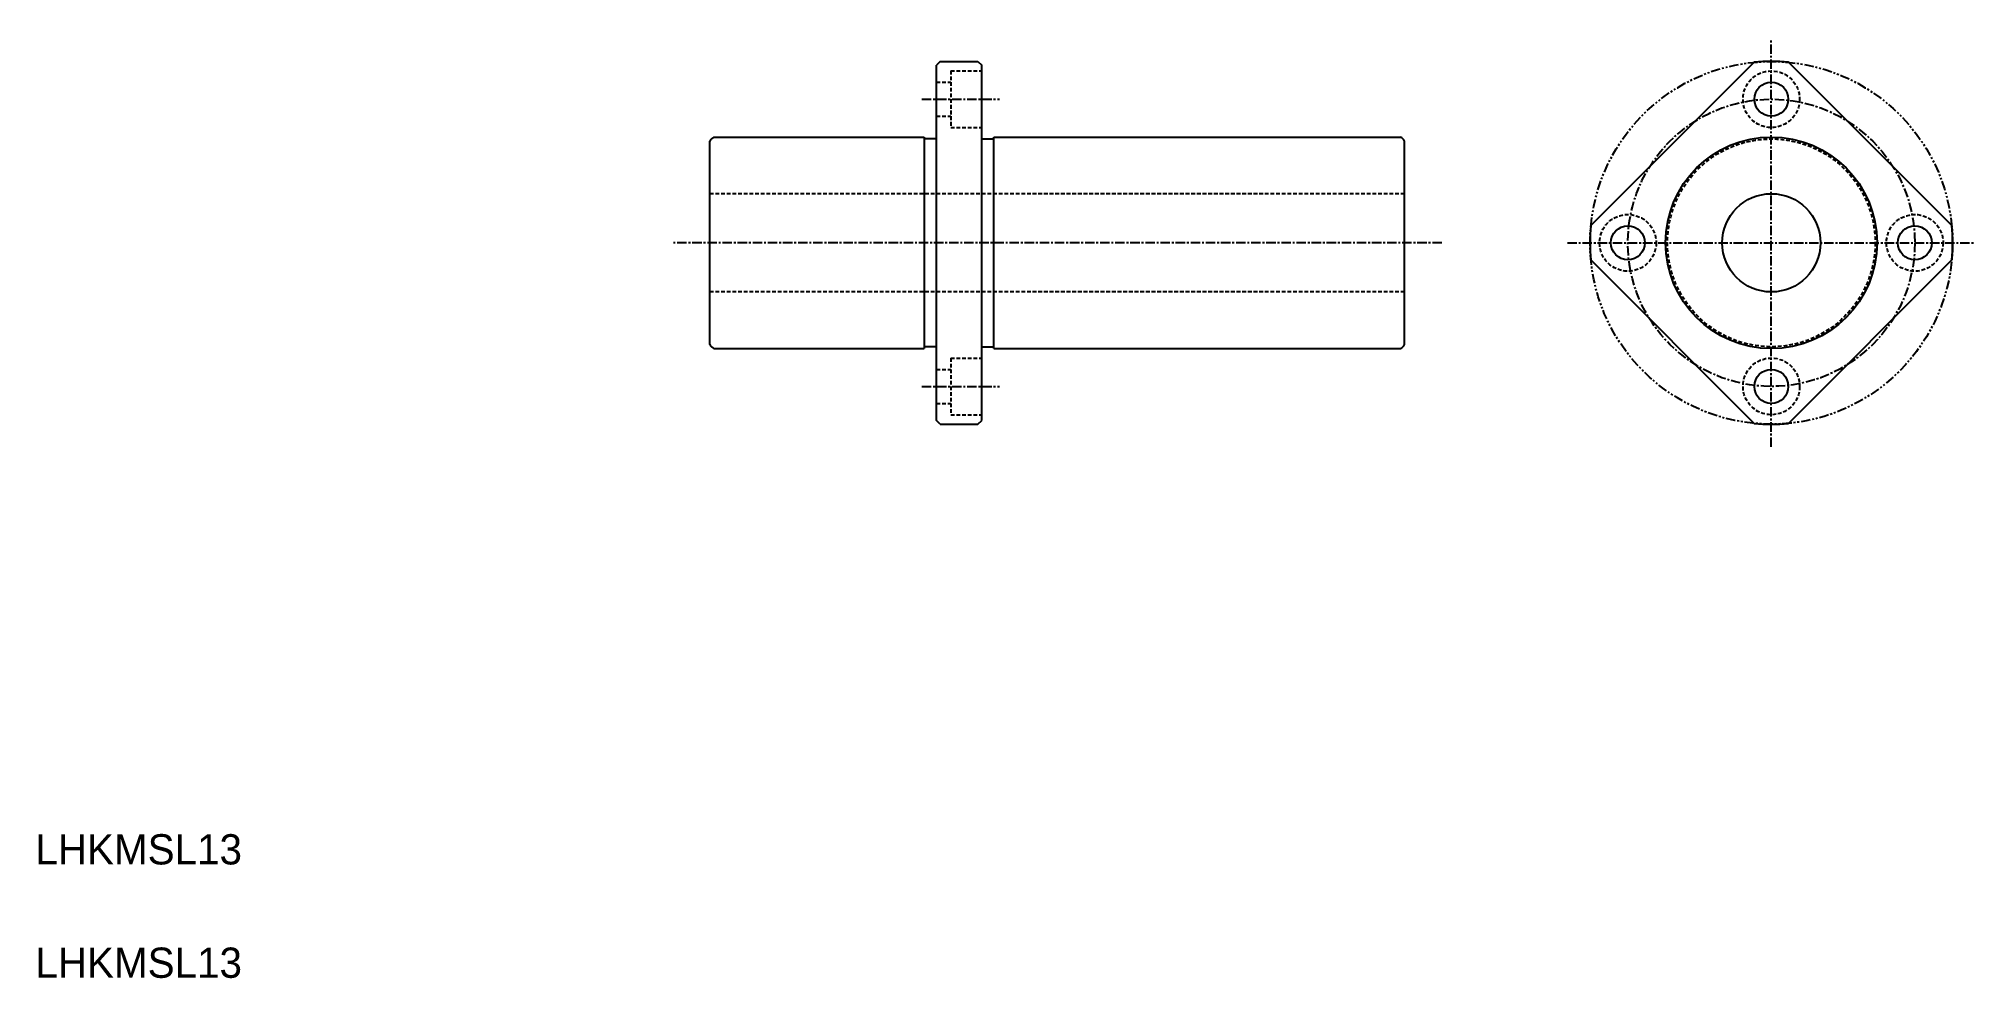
# Model space of a CAD drawing. Extents: x 10 to 267, y 10 to 134.
import ezdxf

# ---------------------------------------------------------------- set-up
doc = ezdxf.new("R2010")
doc.units = 0
for name, pattern in [('CENTER', [2, 1.25, -0.25, 0.25, -0.25]), ('DASHED', [0.75, 0.5, -0.25]), ('PHANTOM', [2.5, 1.25, -0.25, 0.25, -0.25, 0.25, -0.25])]:
    doc.linetypes.add(name, pattern=pattern)
doc.layers.get('0').update_dxf_attribs({"linetype": 'CONTINUOUS'})
doc.layers.add('CENTER', color=1, linetype='CENTER')

msp = doc.modelspace()

# ---------------------------------------------------------------- linework, layer by layer
at = {"color": 7, "linetype": 'CONTINUOUS'}
for p, q in [((129.8, 131.25), (129.3, 130.75)), ((129.8, 131.25), (134.8, 131.25)), ((134.8, 131.25), (135.3, 130.75)), ((237.59, 131.14), (215.97, 109.52)), ((263.76, 109.52), (242.13, 131.14)), ((129.3, 83.75), (129.3, 130.75)), ((135.3, 83.75), (135.3, 130.75)), ((99.3, 93.79), (99.3, 120.71)), ((99.84, 121.25), (127.7, 121.25)), ((127.7, 121.25), (127.7, 93.25)), ((129.3, 121), (127.7, 121)), ((135.3, 121), (136.9, 121)), ((136.9, 121.25), (190.76, 121.25)), ((136.9, 93.25), (136.9, 121.25)), ((191.3, 93.79), (191.3, 120.71)), ((237.59, 83.36), (215.97, 104.98)), ((263.76, 104.98), (242.13, 83.36)), ((99.84, 93.25), (127.7, 93.25)), ((129.3, 93.5), (127.7, 93.5)), ((135.3, 93.5), (136.9, 93.5)), ((136.9, 93.25), (190.76, 93.25)), ((129.8, 83.25), (129.3, 83.75)), ((129.8, 83.25), (134.8, 83.25)), ((134.8, 83.25), (135.3, 83.75))]:
    msp.add_line(p, q, dxfattribs=at)
at = {"color": 3, "linetype": 'DASHED'}
for p, q in [((129.3, 128.5), (131.2, 128.5)), ((131.2, 130), (131.2, 122.5)), ((131.2, 130), (135.3, 130)), ((129.3, 124), (131.2, 124)), ((131.2, 122.5), (135.3, 122.5)), ((191.3, 113.75), (99.3, 113.75)), ((191.3, 100.75), (99.3, 100.75)), ((129.3, 90.5), (131.2, 90.5)), ((131.2, 92), (131.2, 84.5)), ((131.2, 92), (135.3, 92)), ((129.3, 86), (131.2, 86)), ((131.2, 84.5), (135.3, 84.5))]:
    msp.add_line(p, q, dxfattribs=at)
at = {"color": 3, "linetype": 'PHANTOM'}
msp.add_circle((239.86, 107.25), 24, dxfattribs=at)
at = {"color": 3, "linetype": 'DASHED'}
for centre, radius in [((239.86, 126.25), 3.75), ((239.86, 107.25), 13.75), ((220.86, 107.25), 3.75), ((258.86, 107.25), 3.75), ((239.86, 88.25), 3.75)]:
    msp.add_circle(centre, radius, dxfattribs=at)
at = {"color": 7, "linetype": 'CONTINUOUS'}
for centre, radius in [((239.86, 126.25), 2.25), ((239.86, 107.25), 14), ((239.86, 107.25), 6.5), ((220.86, 107.25), 2.25), ((258.86, 107.25), 2.25), ((239.86, 88.25), 2.25)]:
    msp.add_circle(centre, radius, dxfattribs=at)
for centre, radius, start, end in [((239.86, 107.25), 24, 84.5712, 95.4288), ((100.45, 120.1), 1.3, 117.7958, 152.2042), ((190.15, 120.1), 1.3, 27.7958, 62.2042), ((239.86, 107.25), 24, 174.5712, 185.4288), ((239.86, 107.25), 24, 354.5712, 5.4288), ((100.45, 94.4), 1.3, 207.7958, 242.2042), ((190.15, 94.4), 1.3, 297.7958, 332.2042), ((239.86, 107.25), 24, 264.5712, 275.4288)]:
    msp.add_arc(centre, radius, start, end, dxfattribs=at)
at = {"layer": 'CENTER', "color": 1, "linetype": 'CENTER'}
for p, q in [((239.86, 80.25), (239.86, 134.25)), ((127.38, 126.25), (137.65, 126.25)), ((196.23, 107.25), (94.4, 107.25)), ((212.86, 107.25), (266.86, 107.25)), ((127.38, 88.25), (137.65, 88.25))]:
    msp.add_line(p, q, dxfattribs=at)
msp.add_circle((239.86, 107.25), 19, dxfattribs=at)

# ---------------------------------------------------------------- texts
at = {"color": 7, "linetype": 'CONTINUOUS'}
for p in [(10, 25), (10, 10)]:
    msp.add_text('LHKMSL13', height=4, dxfattribs=at).set_placement(p)

doc.saveas('drawing.dxf')
